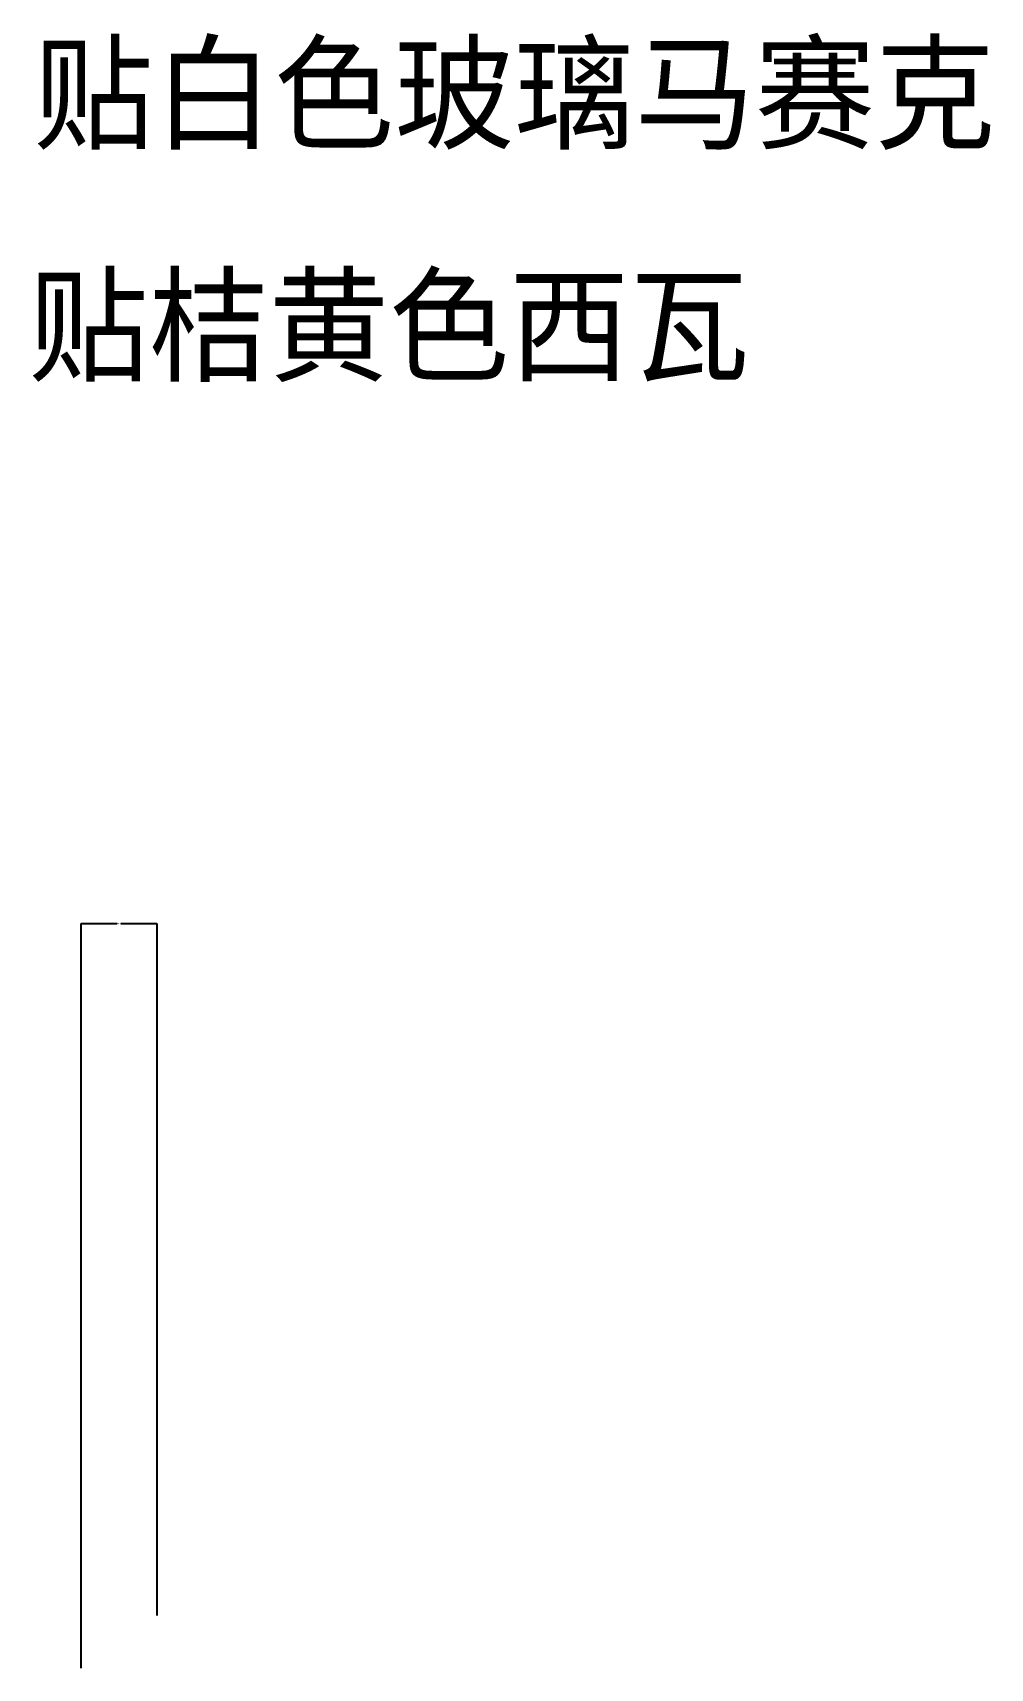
# Model space of a CAD drawing. Header units: metres. Extents: x -3883 to -1346, y 7082 to 10301.
# Drawn here: x -2381 to -1346, y 8532 to 10301 of the extents above; entities that cross this region are included whole.
import ezdxf

# ---------------------------------------------------------------- set-up
doc = ezdxf.new("R2010")
doc.units = ezdxf.units.M
doc.layers.add('PUB_DIM', color=3, linetype='Continuous')
doc.layers.add('PUB_TEXT', color=7, linetype='Continuous')
doc.dimstyles.get("Standard").update_dxf_attribs({"dimtxt": 2.5, "dimasz": 2.5, "dimexe": 1.25, "dimexo": 0.625, "dimtad": 1, "dimcen": 2.5, "dimazin": 3, "dimtfac": 1, "dimtmove": 0, "dimatfit": 3})

# ---------------------------------------------------------------- blocks, each defined once
blk = doc.blocks.new('*D1')
for p, q in [((-2329.17, 8532.02), (-2329.17, 9337.37)), ((-2328.92, 9337.37), (-2290.07, 9337.37)), ((-2286.07, 9337.37), (-2247.22, 9337.37)), ((-2246.97, 8588.97), (-2246.97, 9337.37))]:
    blk.add_line(p, q)
at = {"layer": 'Defpoints'}
for p in [(-2329.17, 9337.37), (-2246.97, 8588.97), (-2329.17, 8532.02)]:
    blk.add_point(p, dxfattribs=at)
at = {"layer": 'PUB_DIM', "insert": (-2288.07, 9337.37), "char_height": 1, "attachment_point": 5}
blk.add_mtext('82,2', dxfattribs=at)

msp = doc.modelspace()

# ---------------------------------------------------------------- texts
at = {"layer": 'PUB_TEXT'}
for s, p in [('贴白色玻璃马赛克', (-2380.74, 10185.04)), ('贴桔黄色西瓦', (-2386.3, 9934.1))]:
    msp.add_text(s, height=100, dxfattribs=at).set_placement(p)

# ---------------------------------------------------------------- dimensions: what is measured, and where the dimension line sits
at = {"layer": 'PUB_DIM'}
dim = msp.add_linear_dim(base=(-2329.17, 9337.37), p1=(-2329.17, 8532.02), p2=(-2246.97, 8588.97), dimstyle='Standard', dxfattribs=at)
dim.commit()
dim.dimension.update_dxf_attribs({"geometry": '*D1', "text_midpoint": (-2288.07, 9337.37)})

doc.saveas('drawing.dxf')
